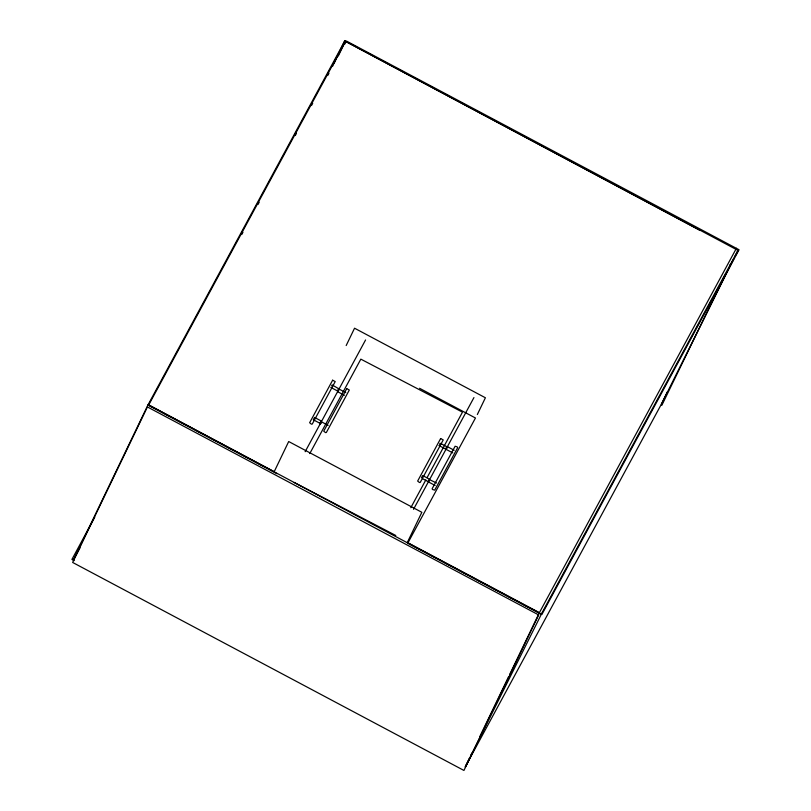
<?xml version="1.0" encoding="UTF-8"?>
<svg xmlns="http://www.w3.org/2000/svg" width="811" height="811" viewBox="0 0 811 811"><rect width="100%" height="100%" fill="white"/><g stroke="black" fill="none" stroke-linecap="round" stroke-linejoin="round"><path stroke-width="1.22" d="M338.643 388.692L332.135 384.921L331.587 385.914M332.53 66.38L344.584 41.3M334.061 63.319L345.01 40.55L147.795 405.297M346.185 345.537L354.549 328.212L485.394 397.765L477.344 414.512M465.169 767.003L469.539 757.93M470.785 755.325L471.88 753.044M479.544 737.108L508.558 676.759M509.653 674.478L539.386 612.64L407.345 542.447L421.842 512.299L288.696 441.529L274.209 471.678L148.109 404.638L73.345 560.148L79.965 547.912M667.453 391.713L661.979 403.097L465.362 766.73M338.288 56.03L345.445 41.32L737.98 250.406L735.151 256.073M661.806 405.338L725.075 275.264M729.495 266.18L730.589 263.91M465.717 766.101L541.799 613.329M661.34 404.314L734.026 258.344M344.391 395.292L337.792 391.774L338.876 389.696L339.191 389.138L345.8 392.656M338.805 389.909L339.191 389.138M452.771 452.903L446.162 449.385L447.246 447.307L447.571 446.749L454.18 450.267M447.185 447.52L447.571 446.749M320.659 423.393L320.163 424.366L321.521 421.842L328.131 425.359M321.024 422.815L321.521 421.842M435.152 485.495L428.543 481.977L429.718 479.747L436.511 482.971M319.96 423.251L321.176 420.96L314.567 417.452L313.31 419.763L319.919 423.271L320.507 422.136M438.933 445.523L445.543 449.03L446.8 446.719L441.296 443.799M421.477 477.791L422.673 475.55L429.283 479.058L427.975 481.562L422.47 478.632M241.769 234.511L242.965 232.281M257.999 204.484L259.206 202.253M295.275 135.538L296.481 133.308M311.515 105.511L312.711 103.291M327.745 75.484L328.952 73.264M344.584 44.352L346.388 41.016L739.074 249.758L541.86 614.505L407.751 543.218L475.459 418L419.54 388.276M94.765 517.154L71.926 559.418L74.156 560.604M305.149 451.697L365.568 339.961M309.772 453.582L360.834 359.141L462.473 412.16L427.032 477.709M410.812 507.716L425.826 479.94M413.529 509.308L473.948 397.572M457.698 447.621L434.706 490.138L432.557 489.509L432.121 488.769L455.113 446.243L457.262 446.881M539.214 612.994L736.429 248.257M737.98 250.406L541.312 614.12L148.697 404.983L345.445 41.32L699.275 230.03M439.521 444.387L440.15 443.232M338.745 388.428L337.437 390.932L330.827 387.425M337.792 391.774L338.106 391.226M446.162 449.385L446.486 448.838M294.15 482.464L395.788 535.493M149.173 405.764L276.906 473.665M147.42 406.95L72.655 562.459L463.943 770.45L538.697 614.941L147.42 406.95M332.632 380.207L309.64 422.734L311.394 424.173L312.225 424.102L335.217 381.586L332.632 380.207M346.733 388.631L323.741 431.158L325.505 432.598L326.326 432.527L349.318 390.01L346.733 388.631M440.647 438.528L417.655 481.055L419.419 482.504L420.24 482.423L443.232 439.907L440.647 438.528"/></g></svg>
